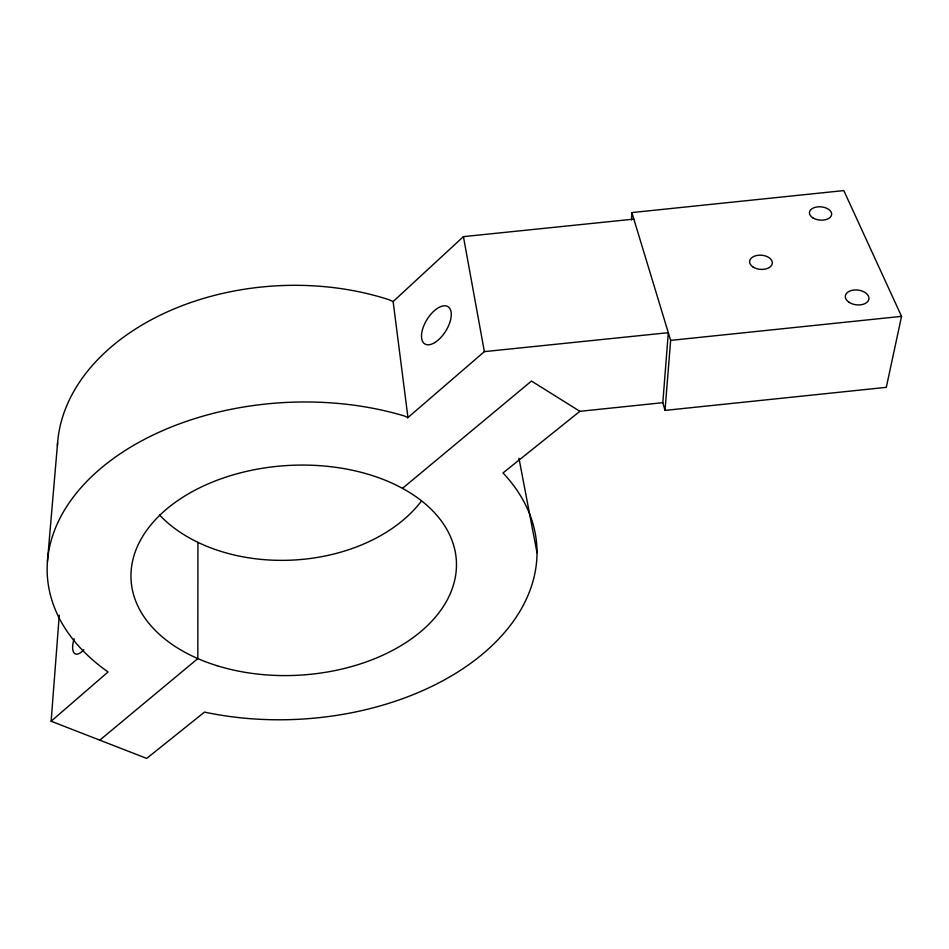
<?xml version="1.0" encoding="UTF-8"?>
<svg xmlns="http://www.w3.org/2000/svg" width="949" height="949" viewBox="0 0 949 949"><rect width="100%" height="100%" fill="white"/><g stroke="black" fill="none" stroke-linecap="round" stroke-linejoin="round"><path stroke-width="1.42" d="M197.926 542.354L197.831 658.594L99.775 740.161M631.476 219.954L631.868 212.576L843.803 190.583L901.55 316.361L886.295 387.346L665.024 410.395L662.817 402.684L668.31 332.684L484.37 351.628L407.548 417.904M662.817 402.684L579.886 411.32L503.006 472.934A245.186 158.519 -3.4 0 1 479.174 656.838A245.186 158.519 -3.4 0 1 204.51 712.094L146.704 758.417L51.139 721.228L59.265 615.201M665.024 410.395L670.646 340.383L631.868 212.576M47.45 561.357L57.604 442.803M51.139 721.228L108.067 671.963A245.186 158.519 -3.4 0 1 98.933 469.969A245.186 158.519 -3.4 0 1 404.037 415.876L407.963 417.548L393.123 301.557L463.42 236.633L633.861 219.124M402.506 488.332L531.464 381.059L579.886 411.32M670.646 340.383L901.55 316.361M393.123 301.557L389.458 299.86A229.065 159.823 -3 0 0 57.414 445.733M518.961 458.284L537.015 552.721M463.42 236.633L484.37 351.628M421.451 501.06A152.279 105.944 -3 0 1 159.396 514.856M83.844 649.697A18.636 7.616 -65.5 0 1 74.152 653.054A18.636 7.616 -65.5 0 1 74.152 638.724M217.143 665.735A162.92 104.995 -3.4 0 0 456.374 561.061A162.92 104.995 -3.4 0 0 207.617 484.12A162.92 104.995 -3.4 0 0 217.143 665.735M434.879 342.518A21.957 11.008 -58.1 0 0 449.968 308.71A21.957 11.008 -58.1 0 0 424.31 324.594A21.957 11.008 -58.1 0 0 434.879 342.518M812.724 217.76A11.151 6.655 5.1 0 0 831.3 215.779A11.151 6.655 5.1 0 0 817.635 206.858A11.151 6.655 5.1 0 0 812.724 217.76M848.916 302.197A11.874 7.414 7 0 0 868.596 300.098A11.874 7.414 7 0 0 853.839 290.038A11.874 7.414 7 0 0 848.916 302.197M752.771 266.823A11.388 7.094 4.4 0 0 771.893 264.783A11.388 7.094 4.4 0 0 758.239 255.257A11.388 7.094 4.4 0 0 752.771 266.823"/></g></svg>
